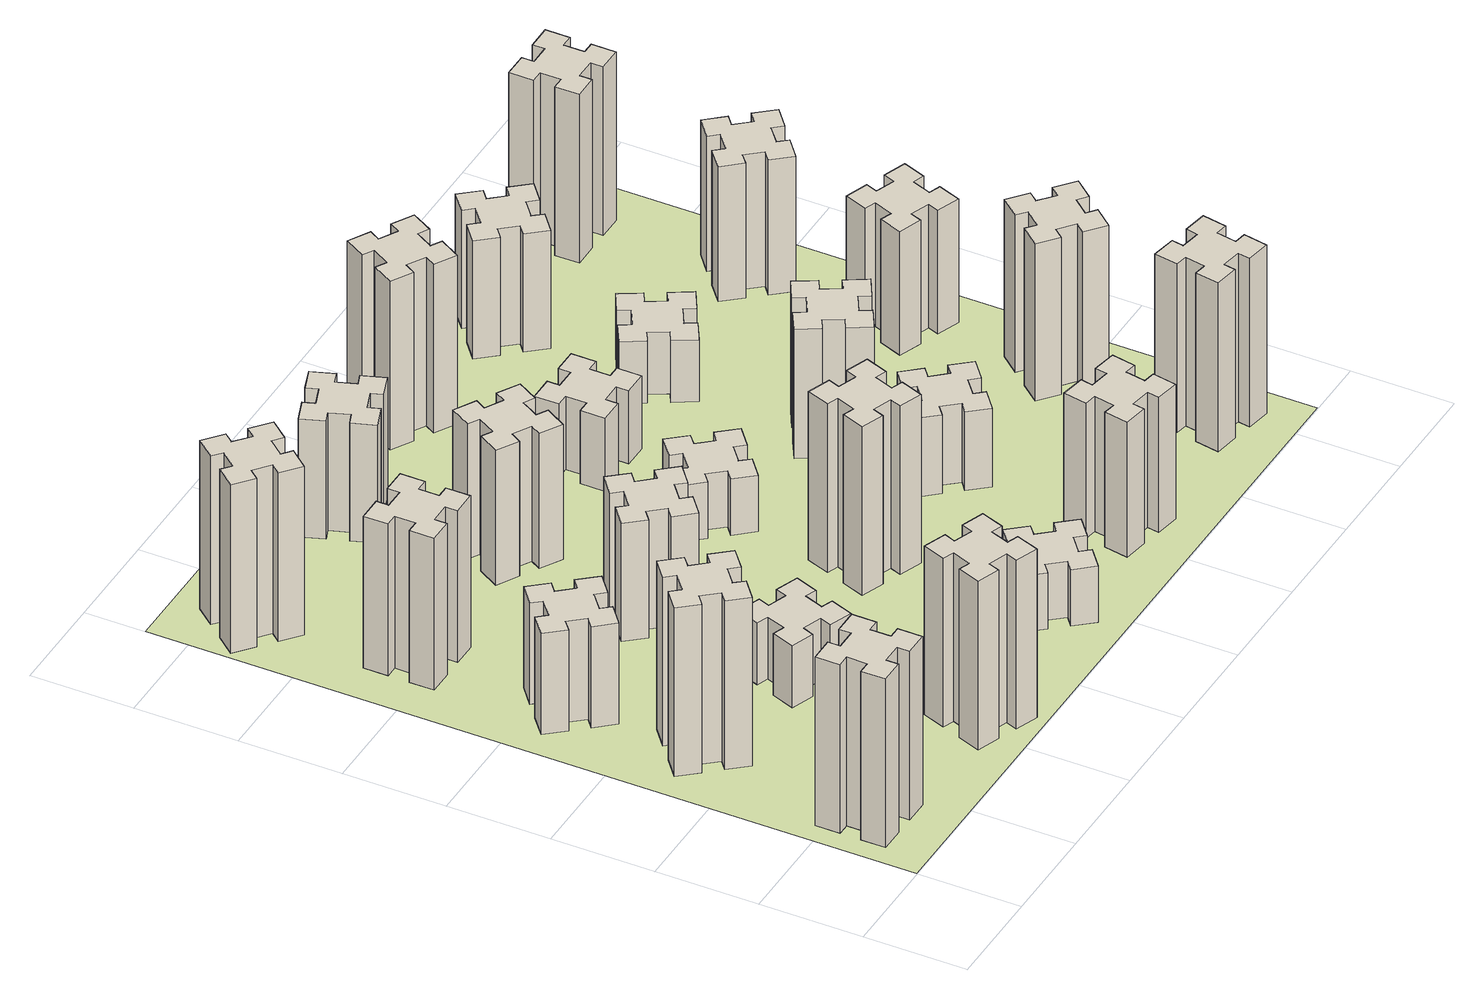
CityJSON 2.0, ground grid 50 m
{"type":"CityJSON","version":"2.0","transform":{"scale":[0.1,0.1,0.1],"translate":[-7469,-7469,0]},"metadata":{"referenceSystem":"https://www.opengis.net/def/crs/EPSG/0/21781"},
"CityObjects":{
"building1":{"type":"Building","attributes":{"class":"1000","function":"1000","usage":"1000","yearOfConstruction":2016,"roofType":"1000","measuredHeight":90,"storeysAboveGround":30,"storeysBelowGround":0},"geometry":[{"type":"Solid","lod":"1","boundaries":[[[[0,1,2,3,4,5,6,7,8,9,10,11,12,13,14,15,16,17,18,19]],[[17,16,20,21]],[[16,15,22,20]],[[15,14,23,22]],[[14,13,24,23]],[[13,12,25,24]],[[12,11,26,25]],[[11,10,27,26]],[[10,9,28,27]],[[9,8,29,28]],[[8,7,30,29]],[[7,6,31,30]],[[6,5,32,31]],[[5,4,33,32]],[[4,3,34,33]],[[3,2,35,34]],[[2,1,36,35]],[[1,0,37,36]],[[0,19,38,37]],[[19,18,39,38]],[[18,17,21,39]],[[24,25,26,27,28,29,30,31,32,33,34,35,36,37,38,39,21,20,22,23]]]]}]},
"building2":{"type":"Building","attributes":{"class":"1000","function":"1000","usage":"1000","yearOfConstruction":2016,"roofType":"1000","measuredHeight":90,"storeysAboveGround":30,"storeysBelowGround":0},"geometry":[{"type":"Solid","lod":"1","boundaries":[[[[40,41,42,43,44,45,46,47,48,49,50,51,52,53,54,55,56,57,58,59]],[[57,56,60,61]],[[56,55,62,60]],[[55,54,63,62]],[[54,53,64,63]],[[53,52,65,64]],[[52,51,66,65]],[[51,50,67,66]],[[50,49,68,67]],[[49,48,69,68]],[[48,47,70,69]],[[47,46,71,70]],[[46,45,72,71]],[[45,44,73,72]],[[44,43,74,73]],[[43,42,75,74]],[[42,41,76,75]],[[41,40,77,76]],[[40,59,78,77]],[[59,58,79,78]],[[58,57,61,79]],[[64,65,66,67,68,69,70,71,72,73,74,75,76,77,78,79,61,60,62,63]]]]}]},
"building3":{"type":"Building","attributes":{"class":"1000","function":"1000","usage":"1000","yearOfConstruction":2016,"roofType":"1000","measuredHeight":54,"storeysAboveGround":30,"storeysBelowGround":0},"geometry":[{"type":"Solid","lod":"1","boundaries":[[[[80,81,82,83,84,85,86,87,88,89,90,91,92,93,94,95,96,97,98,99]],[[97,96,100,101]],[[96,95,102,100]],[[95,94,103,102]],[[94,93,104,103]],[[93,92,105,104]],[[92,91,106,105]],[[91,90,107,106]],[[90,89,108,107]],[[89,88,109,108]],[[88,87,110,109]],[[87,86,111,110]],[[86,85,112,111]],[[85,84,113,112]],[[84,83,114,113]],[[83,82,115,114]],[[82,81,116,115]],[[81,80,117,116]],[[80,99,118,117]],[[99,98,119,118]],[[98,97,101,119]],[[104,105,106,107,108,109,110,111,112,113,114,115,116,117,118,119,101,100,102,103]]]]}]},
"building4":{"type":"Building","attributes":{"class":"1000","function":"1000","usage":"1000","yearOfConstruction":2016,"roofType":"1000","measuredHeight":81,"storeysAboveGround":30,"storeysBelowGround":0},"geometry":[{"type":"Solid","lod":"1","boundaries":[[[[120,121,122,123,124,125,126,127,128,129,130,131,132,133,134,135,136,137,138,139]],[[137,136,140,141]],[[136,135,142,140]],[[135,134,143,142]],[[134,133,144,143]],[[133,132,145,144]],[[132,131,146,145]],[[131,130,147,146]],[[130,129,148,147]],[[129,128,149,148]],[[128,127,150,149]],[[127,126,151,150]],[[126,125,152,151]],[[125,124,153,152]],[[124,123,154,153]],[[123,122,155,154]],[[122,121,156,155]],[[121,120,157,156]],[[120,139,158,157]],[[139,138,159,158]],[[138,137,141,159]],[[144,145,146,147,148,149,150,151,152,153,154,155,156,157,158,159,141,140,142,143]]]]}]},
"building5":{"type":"Building","attributes":{"class":"1000","function":"1000","usage":"1000","yearOfConstruction":2016,"roofType":"1000","measuredHeight":90,"storeysAboveGround":30,"storeysBelowGround":0},"geometry":[{"type":"Solid","lod":"1","boundaries":[[[[160,161,162,163,164,165,166,167,168,169,170,171,172,173,174,175,176,177,178,179]],[[177,176,180,181]],[[176,175,182,180]],[[175,174,183,182]],[[174,173,184,183]],[[173,172,185,184]],[[172,171,186,185]],[[171,170,187,186]],[[170,169,188,187]],[[169,168,189,188]],[[168,167,190,189]],[[167,166,191,190]],[[166,165,192,191]],[[165,164,193,192]],[[164,163,194,193]],[[163,162,195,194]],[[162,161,196,195]],[[161,160,197,196]],[[160,179,198,197]],[[179,178,199,198]],[[178,177,181,199]],[[184,185,186,187,188,189,190,191,192,193,194,195,196,197,198,199,181,180,182,183]]]]}]},
"building6":{"type":"Building","attributes":{"class":"1000","function":"1000","usage":"1000","yearOfConstruction":2016,"roofType":"1000","measuredHeight":90,"storeysAboveGround":30,"storeysBelowGround":0},"geometry":[{"type":"Solid","lod":"1","boundaries":[[[[200,201,202,203,204,205,206,207,208,209,210,211,212,213,214,215,216,217,218,219]],[[217,216,220,221]],[[216,215,222,220]],[[215,214,223,222]],[[214,213,224,223]],[[213,212,225,224]],[[212,211,226,225]],[[211,210,227,226]],[[210,209,228,227]],[[209,208,229,228]],[[208,207,230,229]],[[207,206,231,230]],[[206,205,232,231]],[[205,204,233,232]],[[204,203,234,233]],[[203,202,235,234]],[[202,201,236,235]],[[201,200,237,236]],[[200,219,238,237]],[[219,218,239,238]],[[218,217,221,239]],[[224,225,226,227,228,229,230,231,232,233,234,235,236,237,238,239,221,220,222,223]]]]}]},
"building7":{"type":"Building","attributes":{"class":"1000","function":"1000","usage":"1000","yearOfConstruction":2016,"roofType":"1000","measuredHeight":33,"storeysAboveGround":30,"storeysBelowGround":0},"geometry":[{"type":"Solid","lod":"1","boundaries":[[[[240,241,242,243,244,245,246,247,248,249,250,251,252,253,254,255,256,257,258,259]],[[257,256,260,261]],[[256,255,262,260]],[[255,254,263,262]],[[254,253,264,263]],[[253,252,265,264]],[[252,251,266,265]],[[251,250,267,266]],[[250,249,268,267]],[[249,248,269,268]],[[248,247,270,269]],[[247,246,271,270]],[[246,245,272,271]],[[245,244,273,272]],[[244,243,274,273]],[[243,242,275,274]],[[242,241,276,275]],[[241,240,277,276]],[[240,259,278,277]],[[259,258,279,278]],[[258,257,261,279]],[[264,265,266,267,268,269,270,271,272,273,274,275,276,277,278,279,261,260,262,263]]]]}]},
"building8":{"type":"Building","attributes":{"class":"1000","function":"1000","usage":"1000","yearOfConstruction":2016,"roofType":"1000","measuredHeight":63,"storeysAboveGround":30,"storeysBelowGround":0},"geometry":[{"type":"Solid","lod":"1","boundaries":[[[[280,281,282,283,284,285,286,287,288,289,290,291,292,293,294,295,296,297,298,299]],[[297,296,300,301]],[[296,295,302,300]],[[295,294,303,302]],[[294,293,304,303]],[[293,292,305,304]],[[292,291,306,305]],[[291,290,307,306]],[[290,289,308,307]],[[289,288,309,308]],[[288,287,310,309]],[[287,286,311,310]],[[286,285,312,311]],[[285,284,313,312]],[[284,283,314,313]],[[283,282,315,314]],[[282,281,316,315]],[[281,280,317,316]],[[280,299,318,317]],[[299,298,319,318]],[[298,297,301,319]],[[304,305,306,307,308,309,310,311,312,313,314,315,316,317,318,319,301,300,302,303]]]]}]},
"building9":{"type":"Building","attributes":{"class":"1000","function":"1000","usage":"1000","yearOfConstruction":2016,"roofType":"1000","measuredHeight":72,"storeysAboveGround":30,"storeysBelowGround":0},"geometry":[{"type":"Solid","lod":"1","boundaries":[[[[320,321,322,323,324,325,326,327,328,329,330,331,332,333,334,335,336,337,338,339]],[[337,336,340,341]],[[336,335,342,340]],[[335,334,343,342]],[[334,333,344,343]],[[333,332,345,344]],[[332,331,346,345]],[[331,330,347,346]],[[330,329,348,347]],[[329,328,349,348]],[[328,327,350,349]],[[327,326,351,350]],[[326,325,352,351]],[[325,324,353,352]],[[324,323,354,353]],[[323,322,355,354]],[[322,321,356,355]],[[321,320,357,356]],[[320,339,358,357]],[[339,338,359,358]],[[338,337,341,359]],[[344,345,346,347,348,349,350,351,352,353,354,355,356,357,358,359,341,340,342,343]]]]}]},
"building10":{"type":"Building","attributes":{"class":"1000","function":"1000","usage":"1000","yearOfConstruction":2016,"roofType":"1000","measuredHeight":30,"storeysAboveGround":30,"storeysBelowGround":0},"geometry":[{"type":"Solid","lod":"1","boundaries":[[[[360,361,362,363,364,365,366,367,368,369,370,371,372,373,374,375,376,377,378,379]],[[377,376,380,381]],[[376,375,382,380]],[[375,374,383,382]],[[374,373,384,383]],[[373,372,385,384]],[[372,371,386,385]],[[371,370,387,386]],[[370,369,388,387]],[[369,368,389,388]],[[368,367,390,389]],[[367,366,391,390]],[[366,365,392,391]],[[365,364,393,392]],[[364,363,394,393]],[[363,362,395,394]],[[362,361,396,395]],[[361,360,397,396]],[[360,379,398,397]],[[379,378,399,398]],[[378,377,381,399]],[[384,385,386,387,388,389,390,391,392,393,394,395,396,397,398,399,381,380,382,383]]]]}]},
"building11":{"type":"Building","attributes":{"class":"1000","function":"1000","usage":"1000","yearOfConstruction":2016,"roofType":"1000","measuredHeight":63,"storeysAboveGround":30,"storeysBelowGround":0},"geometry":[{"type":"Solid","lod":"1","boundaries":[[[[400,401,402,403,404,405,406,407,408,409,410,411,412,413,414,415,416,417,418,419]],[[417,416,420,421]],[[416,415,422,420]],[[415,414,423,422]],[[414,413,424,423]],[[413,412,425,424]],[[412,411,426,425]],[[411,410,427,426]],[[410,409,428,427]],[[409,408,429,428]],[[408,407,430,429]],[[407,406,431,430]],[[406,405,432,431]],[[405,404,433,432]],[[404,403,434,433]],[[403,402,435,434]],[[402,401,436,435]],[[401,400,437,436]],[[400,419,438,437]],[[419,418,439,438]],[[418,417,421,439]],[[424,425,426,427,428,429,430,431,432,433,434,435,436,437,438,439,421,420,422,423]]]]}]},
"building12":{"type":"Building","attributes":{"class":"1000","function":"1000","usage":"1000","yearOfConstruction":2016,"roofType":"1000","measuredHeight":90,"storeysAboveGround":30,"storeysBelowGround":0},"geometry":[{"type":"Solid","lod":"1","boundaries":[[[[440,441,442,443,444,445,446,447,448,449,450,451,452,453,454,455,456,457,458,459]],[[457,456,460,461]],[[456,455,462,460]],[[455,454,463,462]],[[454,453,464,463]],[[453,452,465,464]],[[452,451,466,465]],[[451,450,467,466]],[[450,449,468,467]],[[449,448,469,468]],[[448,447,470,469]],[[447,446,471,470]],[[446,445,472,471]],[[445,444,473,472]],[[444,443,474,473]],[[443,442,475,474]],[[442,441,476,475]],[[441,440,477,476]],[[440,459,478,477]],[[459,458,479,478]],[[458,457,461,479]],[[464,465,466,467,468,469,470,471,472,473,474,475,476,477,478,479,461,460,462,463]]]]}]},
"building13":{"type":"Building","attributes":{"class":"1000","function":"1000","usage":"1000","yearOfConstruction":2016,"roofType":"1000","measuredHeight":30,"storeysAboveGround":30,"storeysBelowGround":0},"geometry":[{"type":"Solid","lod":"1","boundaries":[[[[480,481,482,483,484,485,486,487,488,489,490,491,492,493,494,495,496,497,498,499]],[[497,496,500,501]],[[496,495,502,500]],[[495,494,503,502]],[[494,493,504,503]],[[493,492,505,504]],[[492,491,506,505]],[[491,490,507,506]],[[490,489,508,507]],[[489,488,509,508]],[[488,487,510,509]],[[487,486,511,510]],[[486,485,512,511]],[[485,484,513,512]],[[484,483,514,513]],[[483,482,515,514]],[[482,481,516,515]],[[481,480,517,516]],[[480,499,518,517]],[[499,498,519,518]],[[498,497,501,519]],[[504,505,506,507,508,509,510,511,512,513,514,515,516,517,518,519,501,500,502,503]]]]}]},
"building14":{"type":"Building","attributes":{"class":"1000","function":"1000","usage":"1000","yearOfConstruction":2016,"roofType":"1000","measuredHeight":72,"storeysAboveGround":30,"storeysBelowGround":0},"geometry":[{"type":"Solid","lod":"1","boundaries":[[[[520,521,522,523,524,525,526,527,528,529,530,531,532,533,534,535,536,537,538,539]],[[537,536,540,541]],[[536,535,542,540]],[[535,534,543,542]],[[534,533,544,543]],[[533,532,545,544]],[[532,531,546,545]],[[531,530,547,546]],[[530,529,548,547]],[[529,528,549,548]],[[528,527,550,549]],[[527,526,551,550]],[[526,525,552,551]],[[525,524,553,552]],[[524,523,554,553]],[[523,522,555,554]],[[522,521,556,555]],[[521,520,557,556]],[[520,539,558,557]],[[539,538,559,558]],[[538,537,541,559]],[[544,545,546,547,548,549,550,551,552,553,554,555,556,557,558,559,541,540,542,543]]]]}]},
"building15":{"type":"Building","attributes":{"class":"1000","function":"1000","usage":"1000","yearOfConstruction":2016,"roofType":"1000","measuredHeight":39,"storeysAboveGround":30,"storeysBelowGround":0},"geometry":[{"type":"Solid","lod":"1","boundaries":[[[[560,561,562,563,564,565,566,567,568,569,570,571,572,573,574,575,576,577,578,579]],[[577,576,580,581]],[[576,575,582,580]],[[575,574,583,582]],[[574,573,584,583]],[[573,572,585,584]],[[572,571,586,585]],[[571,570,587,586]],[[570,569,588,587]],[[569,568,589,588]],[[568,567,590,589]],[[567,566,591,590]],[[566,565,592,591]],[[565,564,593,592]],[[564,563,594,593]],[[563,562,595,594]],[[562,561,596,595]],[[561,560,597,596]],[[560,579,598,597]],[[579,578,599,598]],[[578,577,581,599]],[[584,585,586,587,588,589,590,591,592,593,594,595,596,597,598,599,581,580,582,583]]]]}]},
"building16":{"type":"Building","attributes":{"class":"1000","function":"1000","usage":"1000","yearOfConstruction":2016,"roofType":"1000","measuredHeight":90,"storeysAboveGround":30,"storeysBelowGround":0},"geometry":[{"type":"Solid","lod":"1","boundaries":[[[[600,601,602,603,604,605,606,607,608,609,610,611,612,613,614,615,616,617,618,619]],[[617,616,620,621]],[[616,615,622,620]],[[615,614,623,622]],[[614,613,624,623]],[[613,612,625,624]],[[612,611,626,625]],[[611,610,627,626]],[[610,609,628,627]],[[609,608,629,628]],[[608,607,630,629]],[[607,606,631,630]],[[606,605,632,631]],[[605,604,633,632]],[[604,603,634,633]],[[603,602,635,634]],[[602,601,636,635]],[[601,600,637,636]],[[600,619,638,637]],[[619,618,639,638]],[[618,617,621,639]],[[624,625,626,627,628,629,630,631,632,633,634,635,636,637,638,639,621,620,622,623]]]]}]},
"building17":{"type":"Building","attributes":{"class":"1000","function":"1000","usage":"1000","yearOfConstruction":2016,"roofType":"1000","measuredHeight":42,"storeysAboveGround":30,"storeysBelowGround":0},"geometry":[{"type":"Solid","lod":"1","boundaries":[[[[640,641,642,643,644,645,646,647,648,649,650,651,652,653,654,655,656,657,658,659]],[[657,656,660,661]],[[656,655,662,660]],[[655,654,663,662]],[[654,653,664,663]],[[653,652,665,664]],[[652,651,666,665]],[[651,650,667,666]],[[650,649,668,667]],[[649,648,669,668]],[[648,647,670,669]],[[647,646,671,670]],[[646,645,672,671]],[[645,644,673,672]],[[644,643,674,673]],[[643,642,675,674]],[[642,641,676,675]],[[641,640,677,676]],[[640,659,678,677]],[[659,658,679,678]],[[658,657,661,679]],[[664,665,666,667,668,669,670,671,672,673,674,675,676,677,678,679,661,660,662,663]]]]}]},
"building18":{"type":"Building","attributes":{"class":"1000","function":"1000","usage":"1000","yearOfConstruction":2016,"roofType":"1000","measuredHeight":69,"storeysAboveGround":30,"storeysBelowGround":0},"geometry":[{"type":"Solid","lod":"1","boundaries":[[[[680,681,682,683,684,685,686,687,688,689,690,691,692,693,694,695,696,697,698,699]],[[697,696,700,701]],[[696,695,702,700]],[[695,694,703,702]],[[694,693,704,703]],[[693,692,705,704]],[[692,691,706,705]],[[691,690,707,706]],[[690,689,708,707]],[[689,688,709,708]],[[688,687,710,709]],[[687,686,711,710]],[[686,685,712,711]],[[685,684,713,712]],[[684,683,714,713]],[[683,682,715,714]],[[682,681,716,715]],[[681,680,717,716]],[[680,699,718,717]],[[699,698,719,718]],[[698,697,701,719]],[[704,705,706,707,708,709,710,711,712,713,714,715,716,717,718,719,701,700,702,703]]]]}]},
"building19":{"type":"Building","attributes":{"class":"1000","function":"1000","usage":"1000","yearOfConstruction":2016,"roofType":"1000","measuredHeight":33,"storeysAboveGround":30,"storeysBelowGround":0},"geometry":[{"type":"Solid","lod":"1","boundaries":[[[[720,721,722,723,724,725,726,727,728,729,730,731,732,733,734,735,736,737,738,739]],[[737,736,740,741]],[[736,735,742,740]],[[735,734,743,742]],[[734,733,744,743]],[[733,732,745,744]],[[732,731,746,745]],[[731,730,747,746]],[[730,729,748,747]],[[729,728,749,748]],[[728,727,750,749]],[[727,726,751,750]],[[726,725,752,751]],[[725,724,753,752]],[[724,723,754,753]],[[723,722,755,754]],[[722,721,756,755]],[[721,720,757,756]],[[720,739,758,757]],[[739,738,759,758]],[[738,737,741,759]],[[744,745,746,747,748,749,750,751,752,753,754,755,756,757,758,759,741,740,742,743]]]]}]},
"building20":{"type":"Building","attributes":{"class":"1000","function":"1000","usage":"1000","yearOfConstruction":2016,"roofType":"1000","measuredHeight":90,"storeysAboveGround":30,"storeysBelowGround":0},"geometry":[{"type":"Solid","lod":"1","boundaries":[[[[760,761,762,763,764,765,766,767,768,769,770,771,772,773,774,775,776,777,778,779]],[[777,776,780,781]],[[776,775,782,780]],[[775,774,783,782]],[[774,773,784,783]],[[773,772,785,784]],[[772,771,786,785]],[[771,770,787,786]],[[770,769,788,787]],[[769,768,789,788]],[[768,767,790,789]],[[767,766,791,790]],[[766,765,792,791]],[[765,764,793,792]],[[764,763,794,793]],[[763,762,795,794]],[[762,761,796,795]],[[761,760,797,796]],[[760,779,798,797]],[[779,778,799,798]],[[778,777,781,799]],[[784,785,786,787,788,789,790,791,792,793,794,795,796,797,798,799,781,780,782,783]]]]}]},
"building21":{"type":"Building","attributes":{"class":"1000","function":"1000","usage":"1000","yearOfConstruction":2016,"roofType":"1000","measuredHeight":63,"storeysAboveGround":30,"storeysBelowGround":0},"geometry":[{"type":"Solid","lod":"1","boundaries":[[[[800,801,802,803,804,805,806,807,808,809,810,811,812,813,814,815,816,817,818,819]],[[817,816,820,821]],[[816,815,822,820]],[[815,814,823,822]],[[814,813,824,823]],[[813,812,825,824]],[[812,811,826,825]],[[811,810,827,826]],[[810,809,828,827]],[[809,808,829,828]],[[808,807,830,829]],[[807,806,831,830]],[[806,805,832,831]],[[805,804,833,832]],[[804,803,834,833]],[[803,802,835,834]],[[802,801,836,835]],[[801,800,837,836]],[[800,819,838,837]],[[819,818,839,838]],[[818,817,821,839]],[[824,825,826,827,828,829,830,831,832,833,834,835,836,837,838,839,821,820,822,823]]]]}]},
"building22":{"type":"Building","attributes":{"class":"1000","function":"1000","usage":"1000","yearOfConstruction":2016,"roofType":"1000","measuredHeight":84,"storeysAboveGround":30,"storeysBelowGround":0},"geometry":[{"type":"Solid","lod":"1","boundaries":[[[[840,841,842,843,844,845,846,847,848,849,850,851,852,853,854,855,856,857,858,859]],[[857,856,860,861]],[[856,855,862,860]],[[855,854,863,862]],[[854,853,864,863]],[[853,852,865,864]],[[852,851,866,865]],[[851,850,867,866]],[[850,849,868,867]],[[849,848,869,868]],[[848,847,870,869]],[[847,846,871,870]],[[846,845,872,871]],[[845,844,873,872]],[[844,843,874,873]],[[843,842,875,874]],[[842,841,876,875]],[[841,840,877,876]],[[840,859,878,877]],[[859,858,879,878]],[[858,857,861,879]],[[864,865,866,867,868,869,870,871,872,873,874,875,876,877,878,879,861,860,862,863]]]]}]},
"building23":{"type":"Building","attributes":{"class":"1000","function":"1000","usage":"1000","yearOfConstruction":2016,"roofType":"1000","measuredHeight":66,"storeysAboveGround":30,"storeysBelowGround":0},"geometry":[{"type":"Solid","lod":"1","boundaries":[[[[880,881,882,883,884,885,886,887,888,889,890,891,892,893,894,895,896,897,898,899]],[[897,896,900,901]],[[896,895,902,900]],[[895,894,903,902]],[[894,893,904,903]],[[893,892,905,904]],[[892,891,906,905]],[[891,890,907,906]],[[890,889,908,907]],[[889,888,909,908]],[[888,887,910,909]],[[887,886,911,910]],[[886,885,912,911]],[[885,884,913,912]],[[884,883,914,913]],[[883,882,915,914]],[[882,881,916,915]],[[881,880,917,916]],[[880,899,918,917]],[[899,898,919,918]],[[898,897,901,919]],[[904,905,906,907,908,909,910,911,912,913,914,915,916,917,918,919,901,900,902,903]]]]}]},
"building24":{"type":"Building","attributes":{"class":"1000","function":"1000","usage":"1000","yearOfConstruction":2016,"roofType":"1000","measuredHeight":72,"storeysAboveGround":30,"storeysBelowGround":0},"geometry":[{"type":"Solid","lod":"1","boundaries":[[[[920,921,922,923,924,925,926,927,928,929,930,931,932,933,934,935,936,937,938,939]],[[937,936,940,941]],[[936,935,942,940]],[[935,934,943,942]],[[934,933,944,943]],[[933,932,945,944]],[[932,931,946,945]],[[931,930,947,946]],[[930,929,948,947]],[[929,928,949,948]],[[928,927,950,949]],[[927,926,951,950]],[[926,925,952,951]],[[925,924,953,952]],[[924,923,954,953]],[[923,922,955,954]],[[922,921,956,955]],[[921,920,957,956]],[[920,939,958,957]],[[939,938,959,958]],[[938,937,941,959]],[[944,945,946,947,948,949,950,951,952,953,954,955,956,957,958,959,941,940,942,943]]]]}]},
"building25":{"type":"Building","attributes":{"class":"1000","function":"1000","usage":"1000","yearOfConstruction":2016,"roofType":"1000","measuredHeight":90,"storeysAboveGround":30,"storeysBelowGround":0},"geometry":[{"type":"Solid","lod":"1","boundaries":[[[[960,961,962,963,964,965,966,967,968,969,970,971,972,973,974,975,976,977,978,979]],[[977,976,980,981]],[[976,975,982,980]],[[975,974,983,982]],[[974,973,984,983]],[[973,972,985,984]],[[972,971,986,985]],[[971,970,987,986]],[[970,969,988,987]],[[969,968,989,988]],[[968,967,990,989]],[[967,966,991,990]],[[966,965,992,991]],[[965,964,993,992]],[[964,963,994,993]],[[963,962,995,994]],[[962,961,996,995]],[[961,960,997,996]],[[960,979,998,997]],[[979,978,999,998]],[[978,977,981,999]],[[984,985,986,987,988,989,990,991,992,993,994,995,996,997,998,999,981,980,982,983]]]]}]},
"landuse1":{"type":"LandUse","attributes":{"name":"plot1","function":"1010"},"geometry":[{"type":"MultiSurface","lod":"1","boundaries":[[[1000,1001,1002,1003]]]}]}
},
"vertices":[
[165,425,0],[165,325,0],[105,325,0],[105,205,0],[225,205,0],[225,265,0],[325,265,0],[325,205,0],[445,205,0],[445,325,0],[385,325,0],[385,425,0],[445,425,0],[445,545,0],[325,545,0],[325,485,0],[225,485,0],[225,545,0],[105,545,0],[105,425,0],[225,485,900],[225,545,900],[325,485,900],[325,545,900],[445,545,900],[445,425,900],[385,425,900],[385,325,900],[445,325,900],[445,205,900],[325,205,900],[325,265,900],[225,265,900],[225,205,900],[105,205,900],[105,325,900],[165,325,900],[165,425,900],[105,425,900],[105,545,900],
[492,1248,0],[427,1324,0],[473,1363,0],[396,1455,0],[304,1378,0],[343,1332,0],[266,1267,0],[228,1313,0],[136,1236,0],[213,1144,0],[259,1183,0],[323,1106,0],[277,1068,0],[354,976,0],[446,1053,0],[408,1099,0],[484,1163,0],[523,1117,0],[615,1194,0],[538,1286,0],[484,1163,900],[523,1117,900],[408,1099,900],[446,1053,900],[354,976,900],[277,1068,900],[323,1106,900],[259,1183,900],[213,1144,900],[136,1236,900],[228,1313,900],[266,1267,900],[343,1332,900],[304,1378,900],[396,1455,900],[473,1363,900],[427,1324,900],[492,1248,900],[538,1286,900],[615,1194,900],
[492,1888,0],[427,1964,0],[473,2003,0],[396,2095,0],[304,2018,0],[343,1972,0],[266,1907,0],[228,1953,0],[136,1876,0],[213,1784,0],[259,1823,0],[323,1746,0],[277,1708,0],[354,1616,0],[446,1693,0],[408,1739,0],[484,1803,0],[523,1757,0],[615,1834,0],[538,1926,0],[484,1803,540],[523,1757,540],[408,1739,540],[446,1693,540],[354,1616,540],[277,1708,540],[323,1746,540],[259,1823,540],[213,1784,540],[136,1876,540],[228,1953,540],[266,1907,540],[343,1972,540],[304,2018,540],[396,2095,540],[473,2003,540],[427,1964,540],[492,1888,540],[538,1926,540],[615,1834,540],
[485,2545,0],[485,2645,0],[545,2645,0],[545,2765,0],[425,2765,0],[425,2705,0],[325,2705,0],[325,2765,0],[205,2765,0],[205,2645,0],[265,2645,0],[265,2545,0],[205,2545,0],[205,2425,0],[325,2425,0],[325,2485,0],[425,2485,0],[425,2425,0],[545,2425,0],[545,2545,0],[425,2485,810],[425,2425,810],[325,2485,810],[325,2425,810],[205,2425,810],[205,2545,810],[265,2545,810],[265,2645,810],[205,2645,810],[205,2765,810],[325,2765,810],[325,2705,810],[425,2705,810],[425,2765,810],[545,2765,810],[545,2645,810],[485,2645,810],[485,2545,810],[545,2545,810],[545,2425,810],
[1029,360,0],[995,266,0],[939,287,0],[897,174,0],[1010,133,0],[1031,189,0],[1125,155,0],[1104,99,0],[1217,57,0],[1258,170,0],[1202,191,0],[1236,285,0],[1292,264,0],[1333,377,0],[1220,418,0],[1200,362,0],[1106,396,0],[1127,452,0],[1014,493,0],[973,380,0],[1106,396,900],[1127,452,900],[1200,362,900],[1220,418,900],[1333,377,900],[1292,264,900],[1236,285,900],[1202,191,900],[1258,170,900],[1217,57,900],[1104,99,900],[1125,155,900],[1031,189,900],[1010,133,900],[897,174,900],[939,287,900],[995,266,900],[1029,360,900],[973,380,900],[1014,493,900],
[384,3387,0],[308,3452,0],[346,3498,0],[254,3575,0],[177,3483,0],[223,3444,0],[159,3368,0],[113,3406,0],[36,3314,0],[128,3237,0],[166,3283,0],[243,3219,0],[204,3173,0],[296,3096,0],[373,3188,0],[327,3226,0],[392,3303,0],[438,3264,0],[515,3356,0],[423,3433,0],[392,3303,900],[438,3264,900],[327,3226,900],[373,3188,900],[296,3096,900],[204,3173,900],[243,3219,900],[166,3283,900],[128,3237,900],[36,3314,900],[113,3406,900],[159,3368,900],[223,3444,900],[177,3483,900],[254,3575,900],[346,3498,900],[308,3452,900],[384,3387,900],[423,3433,900],[515,3356,900],
[931,1029,0],[1025,995,0],[1004,939,0],[1117,897,0],[1158,1010,0],[1102,1031,0],[1136,1125,0],[1192,1104,0],[1233,1217,0],[1120,1258,0],[1100,1202,0],[1006,1236,0],[1027,1292,0],[914,1333,0],[873,1220,0],[929,1200,0],[895,1106,0],[839,1127,0],[797,1014,0],[910,973,0],[895,1106,330],[839,1127,330],[929,1200,330],[873,1220,330],[914,1333,330],[1027,1292,330],[1006,1236,330],[1100,1202,330],[1120,1258,330],[1233,1217,330],[1192,1104,330],[1136,1125,330],[1102,1031,330],[1158,1010,330],[1117,897,330],[1004,939,330],[1025,995,330],[931,1029,330],[910,973,330],[797,1014,330],
[1083,1972,0],[1006,1907,0],[968,1953,0],[876,1876,0],[953,1784,0],[999,1823,0],[1063,1746,0],[1017,1708,0],[1094,1616,0],[1186,1693,0],[1148,1739,0],[1224,1803,0],[1263,1757,0],[1355,1834,0],[1278,1926,0],[1232,1888,0],[1167,1964,0],[1213,2003,0],[1136,2095,0],[1044,2018,0],[1167,1964,630],[1213,2003,630],[1232,1888,630],[1278,1926,630],[1355,1834,630],[1263,1757,630],[1224,1803,630],[1148,1739,630],[1186,1693,630],[1094,1616,630],[1017,1708,630],[1063,1746,630],[999,1823,630],[953,1784,630],[876,1876,630],[968,1953,630],[1006,1907,630],[1083,1972,630],[1044,2018,630],[1136,2095,630],
[1117,2525,0],[1204,2475,0],[1174,2423,0],[1278,2363,0],[1338,2467,0],[1286,2497,0],[1336,2584,0],[1388,2554,0],[1448,2658,0],[1344,2718,0],[1314,2666,0],[1227,2716,0],[1257,2768,0],[1153,2828,0],[1093,2724,0],[1145,2694,0],[1095,2607,0],[1043,2637,0],[983,2533,0],[1087,2473,0],[1095,2607,720],[1043,2637,720],[1145,2694,720],[1093,2724,720],[1153,2828,720],[1257,2768,720],[1227,2716,720],[1314,2666,720],[1344,2718,720],[1448,2658,720],[1388,2554,720],[1336,2584,720],[1286,2497,720],[1338,2467,720],[1278,2363,720],[1174,2423,720],[1204,2475,720],[1117,2525,720],[1087,2473,720],[983,2533,720],
[1839,343,0],[1903,266,0],[1857,228,0],[1934,136,0],[2026,213,0],[1988,259,0],[2064,323,0],[2103,277,0],[2195,354,0],[2118,446,0],[2072,408,0],[2007,484,0],[2053,523,0],[1976,615,0],[1884,538,0],[1923,492,0],[1846,427,0],[1808,473,0],[1716,396,0],[1793,304,0],[1846,427,300],[1808,473,300],[1923,492,300],[1884,538,300],[1976,615,300],[2053,523,300],[2007,484,300],[2072,408,300],[2118,446,300],[2195,354,300],[2103,277,300],[2064,323,300],[1988,259,300],[2026,213,300],[1934,136,300],[1857,228,300],[1903,266,300],[1839,343,300],[1793,304,300],[1716,396,300],
[1125,3456,0],[1031,3422,0],[1010,3478,0],[897,3437,0],[939,3324,0],[995,3345,0],[1029,3251,0],[973,3230,0],[1014,3117,0],[1127,3159,0],[1106,3215,0],[1200,3249,0],[1220,3193,0],[1333,3234,0],[1292,3347,0],[1236,3326,0],[1202,3420,0],[1258,3440,0],[1217,3553,0],[1104,3512,0],[1202,3420,630],[1258,3440,630],[1236,3326,630],[1292,3347,630],[1333,3234,630],[1220,3193,630],[1200,3249,630],[1106,3215,630],[1127,3159,630],[1014,3117,630],[973,3230,630],[1029,3251,630],[995,3345,630],[939,3324,630],[897,3437,630],[1010,3478,630],[1031,3422,630],[1125,3456,630],[1104,3512,630],[1217,3553,630],
[1769,1300,0],[1735,1206,0],[1679,1227,0],[1637,1114,0],[1750,1073,0],[1771,1129,0],[1865,1095,0],[1844,1039,0],[1957,997,0],[1998,1110,0],[1942,1131,0],[1976,1225,0],[2032,1204,0],[2073,1317,0],[1960,1358,0],[1940,1302,0],[1846,1336,0],[1867,1392,0],[1754,1433,0],[1713,1320,0],[1846,1336,900],[1867,1392,900],[1940,1302,900],[1960,1358,900],[2073,1317,900],[2032,1204,900],[1976,1225,900],[1942,1131,900],[1998,1110,900],[1957,997,900],[1844,1039,900],[1865,1095,900],[1771,1129,900],[1750,1073,900],[1637,1114,900],[1679,1227,900],[1735,1206,900],[1769,1300,900],[1713,1320,900],[1754,1433,900],
[1972,1988,0],[1907,2064,0],[1953,2103,0],[1876,2195,0],[1784,2118,0],[1823,2072,0],[1746,2007,0],[1708,2053,0],[1616,1976,0],[1693,1884,0],[1739,1923,0],[1803,1846,0],[1757,1808,0],[1834,1716,0],[1926,1793,0],[1888,1839,0],[1964,1903,0],[2003,1857,0],[2095,1934,0],[2018,2026,0],[1964,1903,300],[2003,1857,300],[1888,1839,300],[1926,1793,300],[1834,1716,300],[1757,1808,300],[1803,1846,300],[1739,1923,300],[1693,1884,300],[1616,1976,300],[1708,2053,300],[1746,2007,300],[1823,2072,300],[1784,2118,300],[1876,2195,300],[1953,2103,300],[1907,2064,300],[1972,1988,300],[2018,2026,300],[2095,1934,300],
[2496,444,0],[2478,345,0],[2419,356,0],[2398,237,0],[2517,217,0],[2527,276,0],[2625,258,0],[2615,199,0],[2733,178,0],[2754,297,0],[2695,307,0],[2712,405,0],[2771,395,0],[2792,513,0],[2674,534,0],[2664,475,0],[2565,492,0],[2576,551,0],[2457,572,0],[2437,454,0],[2565,492,720],[2576,551,720],[2664,475,720],[2674,534,720],[2792,513,720],[2771,395,720],[2712,405,720],[2695,307,720],[2754,297,720],[2733,178,720],[2615,199,720],[2625,258,720],[2527,276,720],[2517,217,720],[2398,237,720],[2419,356,720],[2478,345,720],[2496,444,720],[2437,454,720],[2457,572,720],
[2065,2545,0],[2065,2645,0],[2125,2645,0],[2125,2765,0],[2005,2765,0],[2005,2705,0],[1905,2705,0],[1905,2765,0],[1785,2765,0],[1785,2645,0],[1845,2645,0],[1845,2545,0],[1785,2545,0],[1785,2425,0],[1905,2425,0],[1905,2485,0],[2005,2485,0],[2005,2425,0],[2125,2425,0],[2125,2545,0],[2005,2485,390],[2005,2425,390],[1905,2485,390],[1905,2425,390],[1785,2425,390],[1785,2545,390],[1845,2545,390],[1845,2645,390],[1785,2645,390],[1785,2765,390],[1905,2765,390],[1905,2705,390],[2005,2705,390],[2005,2765,390],[2125,2765,390],[2125,2645,390],[2065,2645,390],[2065,2545,390],[2125,2545,390],[2125,2425,390],
[1954,3506,0],[1867,3556,0],[1897,3608,0],[1793,3668,0],[1733,3564,0],[1785,3534,0],[1735,3447,0],[1683,3477,0],[1623,3373,0],[1727,3313,0],[1757,3365,0],[1844,3315,0],[1814,3263,0],[1918,3203,0],[1978,3307,0],[1926,3337,0],[1976,3424,0],[2028,3394,0],[2088,3498,0],[1984,3558,0],[1976,3424,900],[2028,3394,900],[1926,3337,900],[1978,3307,900],[1918,3203,900],[1814,3263,900],[1844,3315,900],[1757,3365,900],[1727,3313,900],[1623,3373,900],[1683,3477,900],[1735,3447,900],[1785,3534,900],[1733,3564,900],[1793,3668,900],[1897,3608,900],[1867,3556,900],[1954,3506,900],[1984,3558,900],[2088,3498,900],
[2563,1332,0],[2486,1267,0],[2448,1313,0],[2356,1236,0],[2433,1144,0],[2479,1183,0],[2543,1106,0],[2497,1068,0],[2574,976,0],[2666,1053,0],[2628,1099,0],[2704,1163,0],[2743,1117,0],[2835,1194,0],[2758,1286,0],[2712,1248,0],[2647,1324,0],[2693,1363,0],[2616,1455,0],[2524,1378,0],[2647,1324,420],[2693,1363,420],[2712,1248,420],[2758,1286,420],[2835,1194,420],[2743,1117,420],[2704,1163,420],[2628,1099,420],[2666,1053,420],[2574,976,420],[2497,1068,420],[2543,1106,420],[2479,1183,420],[2433,1144,420],[2356,1236,420],[2448,1313,420],[2486,1267,420],[2563,1332,420],[2524,1378,420],[2616,1455,420],
[2475,1744,0],[2525,1657,0],[2473,1627,0],[2533,1523,0],[2637,1583,0],[2607,1635,0],[2694,1685,0],[2724,1633,0],[2828,1693,0],[2768,1797,0],[2716,1767,0],[2666,1854,0],[2718,1884,0],[2658,1988,0],[2554,1928,0],[2584,1876,0],[2497,1826,0],[2467,1878,0],[2363,1818,0],[2423,1714,0],[2497,1826,690],[2467,1878,690],[2584,1876,690],[2554,1928,690],[2658,1988,690],[2718,1884,690],[2666,1854,690],[2716,1767,690],[2768,1797,690],[2828,1693,690],[2724,1633,690],[2694,1685,690],[2607,1635,690],[2637,1583,690],[2533,1523,690],[2473,1627,690],[2525,1657,690],[2475,1744,690],[2423,1714,690],[2363,1818,690],
[2475,2584,0],[2525,2497,0],[2473,2467,0],[2533,2363,0],[2637,2423,0],[2607,2475,0],[2694,2525,0],[2724,2473,0],[2828,2533,0],[2768,2637,0],[2716,2607,0],[2666,2694,0],[2718,2724,0],[2658,2828,0],[2554,2768,0],[2584,2716,0],[2497,2666,0],[2467,2718,0],[2363,2658,0],[2423,2554,0],[2497,2666,330],[2467,2718,330],[2584,2716,330],[2554,2768,330],[2658,2828,330],[2718,2724,330],[2666,2694,330],[2716,2607,330],[2768,2637,330],[2828,2533,330],[2724,2473,330],[2694,2525,330],[2607,2475,330],[2637,2423,330],[2533,2363,330],[2473,2467,330],[2525,2497,330],[2475,2584,330],[2423,2554,330],[2363,2658,330],
[3504,475,0],[3405,492,0],[3416,551,0],[3297,572,0],[3277,454,0],[3336,444,0],[3318,345,0],[3259,356,0],[3238,237,0],[3357,217,0],[3367,276,0],[3465,258,0],[3455,199,0],[3573,178,0],[3594,297,0],[3535,307,0],[3552,405,0],[3611,395,0],[3632,513,0],[3514,534,0],[3552,405,900],[3611,395,900],[3535,307,900],[3594,297,900],[3573,178,900],[3455,199,900],[3465,258,900],[3367,276,900],[3357,217,900],[3238,237,900],[3259,356,900],[3318,345,900],[3336,444,900],[3277,454,900],[3297,572,900],[3416,551,900],[3405,492,900],[3504,475,900],[3514,534,900],[3632,513,900],
[2712,3368,0],[2647,3444,0],[2693,3483,0],[2616,3575,0],[2524,3498,0],[2563,3452,0],[2486,3387,0],[2448,3433,0],[2356,3356,0],[2433,3264,0],[2479,3303,0],[2543,3226,0],[2497,3188,0],[2574,3096,0],[2666,3173,0],[2628,3219,0],[2704,3283,0],[2743,3237,0],[2835,3314,0],[2758,3406,0],[2704,3283,630],[2743,3237,630],[2628,3219,630],[2666,3173,630],[2574,3096,630],[2497,3188,630],[2543,3226,630],[2479,3303,630],[2433,3264,630],[2356,3356,630],[2448,3433,630],[2486,3387,630],[2563,3452,630],[2524,3498,630],[2616,3575,630],[2693,3483,630],[2647,3444,630],[2712,3368,630],[2758,3406,630],[2835,3314,630],
[3487,1006,0],[3552,1083,0],[3598,1044,0],[3675,1136,0],[3583,1213,0],[3544,1167,0],[3468,1232,0],[3506,1278,0],[3414,1355,0],[3337,1263,0],[3383,1224,0],[3319,1148,0],[3273,1186,0],[3196,1094,0],[3288,1017,0],[3326,1063,0],[3403,999,0],[3364,953,0],[3456,876,0],[3533,968,0],[3403,999,840],[3364,953,840],[3326,1063,840],[3288,1017,840],[3196,1094,840],[3273,1186,840],[3319,1148,840],[3383,1224,840],[3337,1263,840],[3414,1355,840],[3506,1278,840],[3468,1232,840],[3544,1167,840],[3583,1213,840],[3675,1136,840],[3598,1044,840],[3552,1083,840],[3487,1006,840],[3533,968,840],[3456,876,840],
[3520,1942,0],[3426,1976,0],[3447,2032,0],[3334,2073,0],[3293,1960,0],[3349,1940,0],[3315,1846,0],[3259,1867,0],[3217,1754,0],[3330,1713,0],[3351,1769,0],[3445,1735,0],[3424,1679,0],[3537,1637,0],[3578,1750,0],[3522,1771,0],[3556,1865,0],[3612,1844,0],[3653,1957,0],[3540,1998,0],[3556,1865,660],[3612,1844,660],[3522,1771,660],[3578,1750,660],[3537,1637,660],[3424,1679,660],[3445,1735,660],[3351,1769,660],[3330,1713,660],[3217,1754,660],[3259,1867,660],[3315,1846,660],[3349,1940,660],[3293,1960,660],[3334,2073,660],[3447,2032,660],[3426,1976,660],[3520,1942,660],[3540,1998,660],[3653,1957,660],
[3319,2563,0],[3383,2486,0],[3337,2448,0],[3414,2356,0],[3506,2433,0],[3468,2479,0],[3544,2543,0],[3583,2497,0],[3675,2574,0],[3598,2666,0],[3552,2628,0],[3487,2704,0],[3533,2743,0],[3456,2835,0],[3364,2758,0],[3403,2712,0],[3326,2647,0],[3288,2693,0],[3196,2616,0],[3273,2524,0],[3326,2647,720],[3288,2693,720],[3403,2712,720],[3364,2758,720],[3456,2835,720],[3533,2743,720],[3487,2704,720],[3552,2628,720],[3598,2666,720],[3675,2574,720],[3583,2497,720],[3544,2543,720],[3468,2479,720],[3506,2433,720],[3414,2356,720],[3337,2448,720],[3383,2486,720],[3319,2563,720],[3273,2524,720],[3196,2616,720],
[3285,3325,0],[3385,3325,0],[3385,3265,0],[3505,3265,0],[3505,3385,0],[3445,3385,0],[3445,3485,0],[3505,3485,0],[3505,3605,0],[3385,3605,0],[3385,3545,0],[3285,3545,0],[3285,3605,0],[3165,3605,0],[3165,3485,0],[3225,3485,0],[3225,3385,0],[3165,3385,0],[3165,3265,0],[3285,3265,0],[3225,3385,900],[3165,3385,900],[3225,3485,900],[3165,3485,900],[3165,3605,900],[3285,3605,900],[3285,3545,900],[3385,3545,900],[3385,3605,900],[3505,3605,900],[3505,3485,900],[3445,3485,900],[3445,3385,900],[3505,3385,900],[3505,3265,900],[3385,3265,900],[3385,3325,900],[3285,3325,900],[3285,3265,900],[3165,3265,900],
[5,3705,0],[3705,3705,0],[3705,5,0],[5,5,0]
]}
